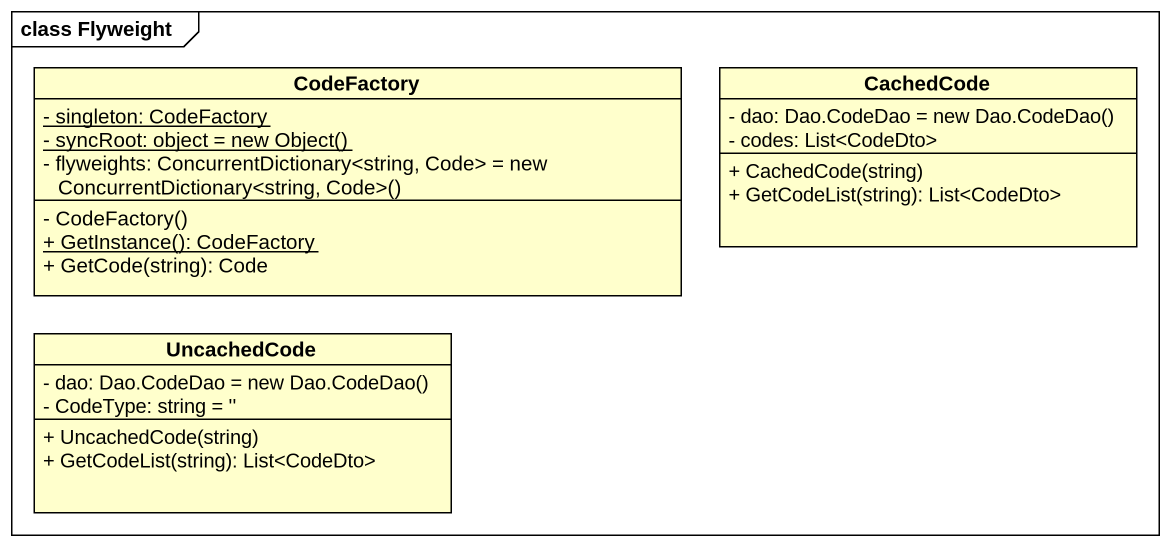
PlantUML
@startuml
mainframe class Flyweight
hide circle
hide empty members
skinparam classAttributeIconSize 0
class CodeFactory {
  {static} - singleton: CodeFactory
  {static} {field} - syncRoot: object = new Object()
  {field} - flyweights: ConcurrentDictionary<string, Code> = new ConcurrentDictionary<string, Code>()
  - CodeFactory()
  {static} + GetInstance(): CodeFactory
  + GetCode(string): Code
}
class CachedCode {
  {field} - dao: Dao.CodeDao = new Dao.CodeDao()
  - codes: List<CodeDto>
  + CachedCode(string)
  + GetCodeList(string): List<CodeDto>
}
class UncachedCode {
  {field} - dao: Dao.CodeDao = new Dao.CodeDao()
  - CodeType: string = ''
  + UncachedCode(string)
  + GetCodeList(string): List<CodeDto>
}
@enduml
